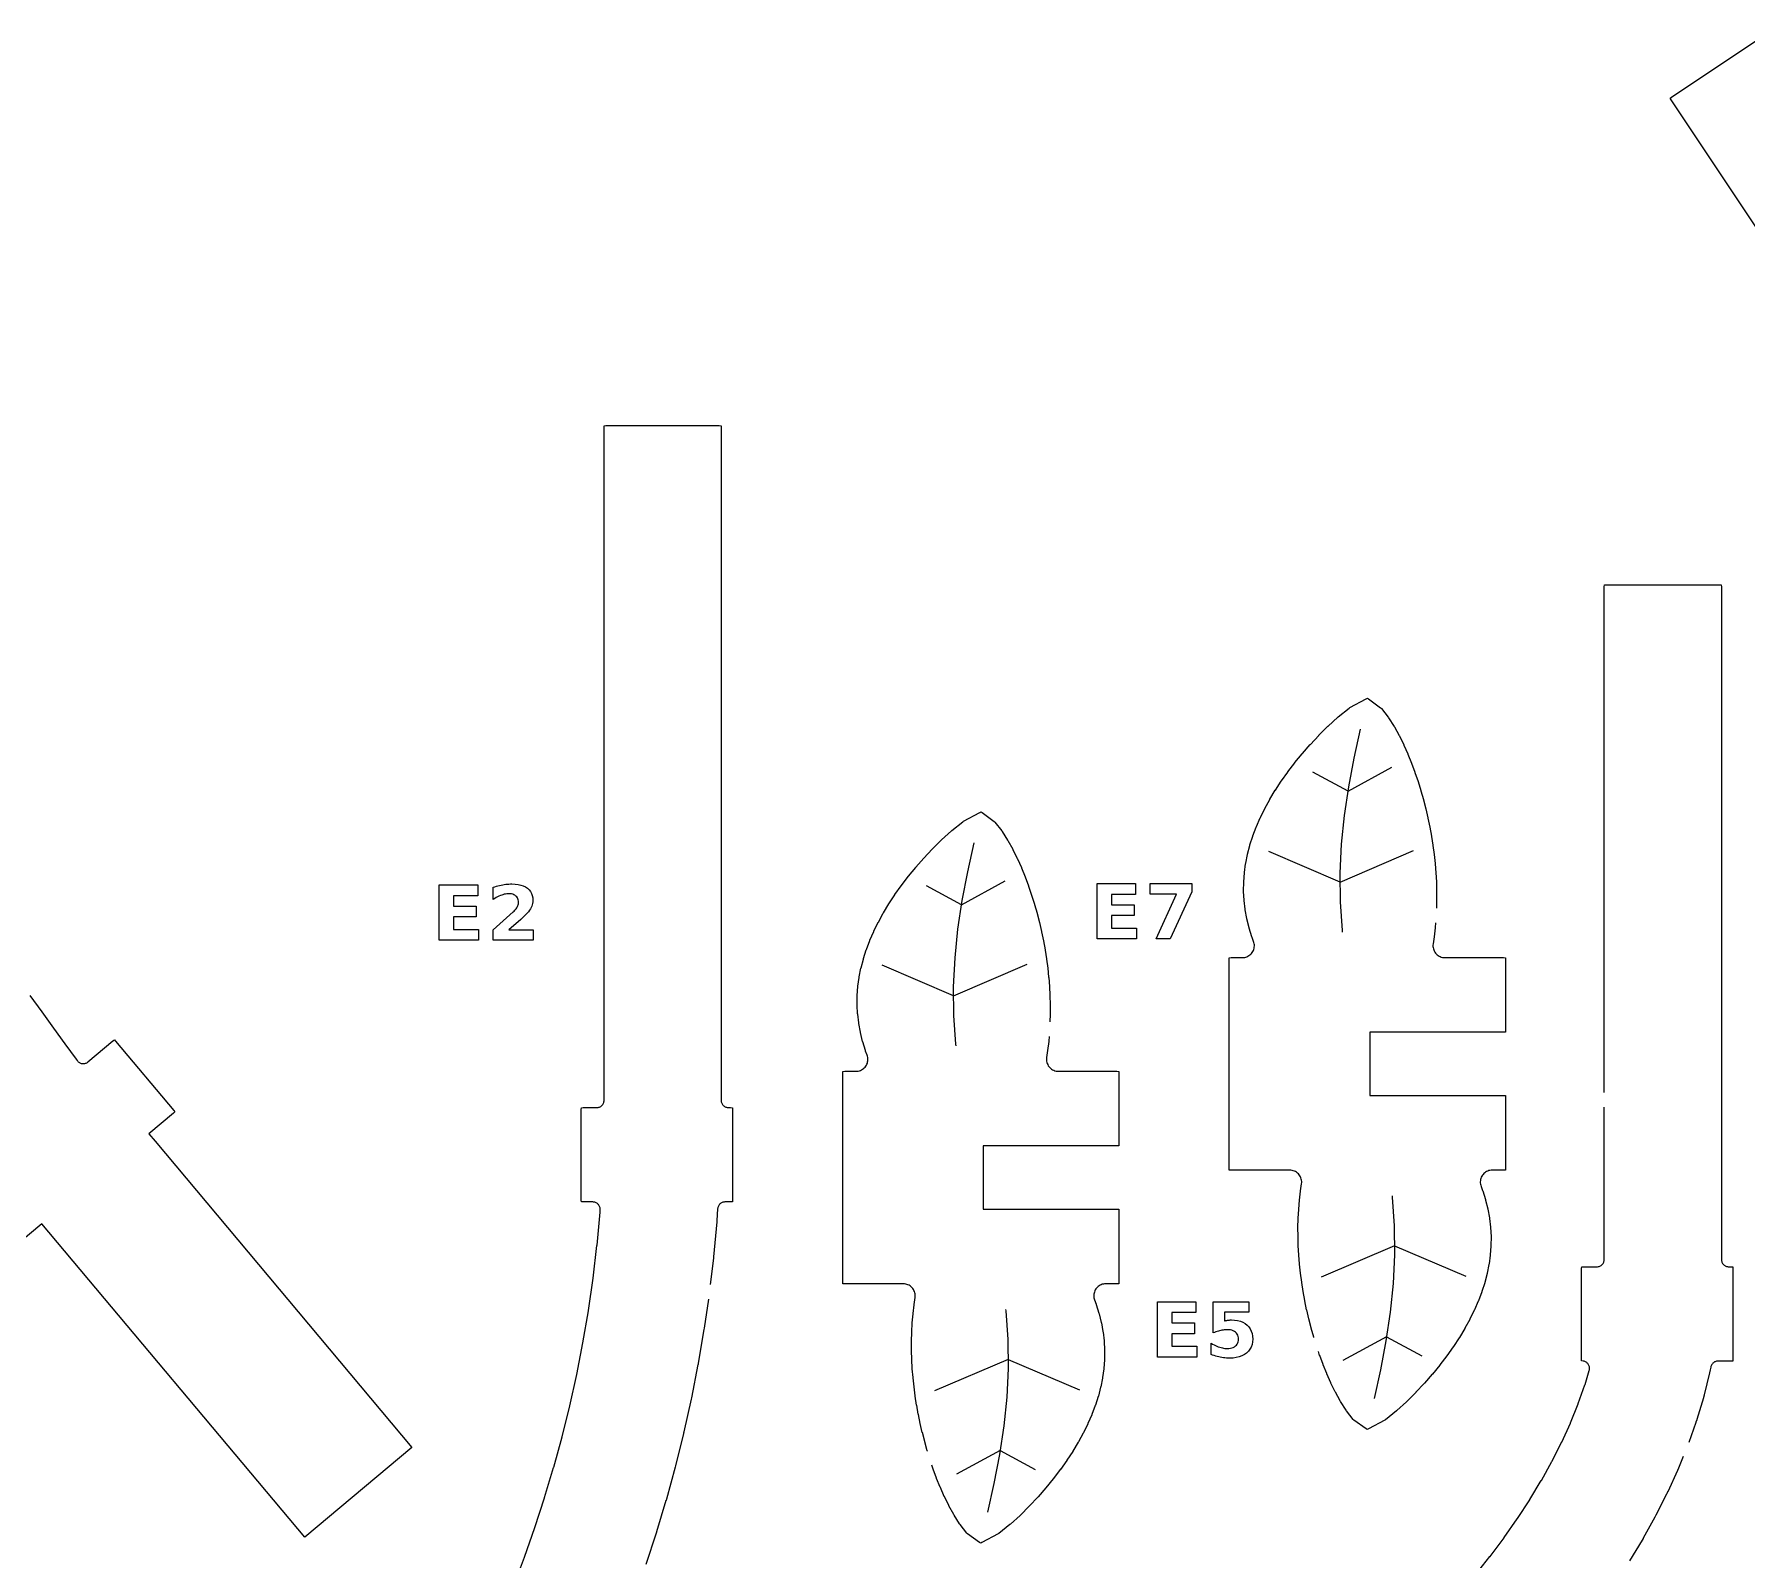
# Model space of a CAD drawing. Header units: millimetres. Extents: x 0 to 300, y 5 to 292.
# Drawn here: x 80.4 to 155.7, y 221.2 to 288.3 of the extents above; entities that cross this region are included whole.
import ezdxf

# ---------------------------------------------------------------- set-up
doc = ezdxf.new("R2010")
doc.units = ezdxf.units.MM
for name, color, linetype in [('CUT', 1, 'CONTINUOUS'), ('ENGRAVE', 5, 'CONTINUOUS'), ('SCORE', 7, 'CONTINUOUS')]:
    doc.layers.add(name, color=color, linetype=linetype)

msp = doc.modelspace()

# ---------------------------------------------------------------- linework, layer by layer
at = {"layer": 'CUT', "color": 1}
for points in [[(166.5778, 264.1075), (152.3611, 285.4116), (152.3205, 285.4795), (152.3841, 285.5267), (156.5298, 288.2932)], [(101.4375, 220.0174), (101.9201, 221.2974), (101.9228, 221.305), (102.3779, 222.5989), (102.3805, 222.6068), (102.8071, 223.9149), (102.8097, 223.923), (103.2071, 225.2459), (103.2095, 225.2542), (103.5769, 226.5921), (103.5791, 226.6006), (103.9157, 227.9541), (103.9177, 227.9628), (104.2226, 229.3322), (104.2244, 229.3411), (104.4967, 230.727), (104.4984, 230.736), (104.7373, 232.1388), (104.7387, 232.148), (104.9433, 233.5682), (104.9446, 233.5775), (105.114, 235.0156), (105.115, 235.025), (105.2484, 236.4816), (105.2492, 236.491), (105.2548, 236.577), (105.2554, 236.6101), (105.2529, 236.6412), (105.2475, 236.672), (105.2391, 236.7021), (105.2278, 236.7313), (105.2138, 236.7592), (105.1972, 236.7857), (105.1782, 236.8105), (105.1568, 236.8333), (105.1333, 236.8539), (105.108, 236.8722), (105.081, 236.888), (105.0526, 236.9011), (105.0231, 236.9115), (104.9928, 236.9189), (104.9618, 236.9234), (104.9288, 236.925), (104.508, 236.925), (104.4289, 236.9289), (104.425, 237.008), (104.425, 240.992), (104.4289, 241.0711), (104.508, 241.075), (105.0982, 241.075), (105.1318, 241.0767), (105.1634, 241.0813), (105.1943, 241.0891), (105.2243, 241.0998), (105.2532, 241.1135), (105.2805, 241.1298), (105.3061, 241.1488), (105.3297, 241.1703), (105.3512, 241.1939), (105.3702, 241.2195), (105.3865, 241.2468), (105.4002, 241.2757), (105.4109, 241.3057), (105.4187, 241.3366), (105.4233, 241.3682), (105.425, 241.4018), (105.425, 270.992), (105.4289, 271.0711), (105.508, 271.075), (110.492, 271.075), (110.5711, 271.0711), (110.575, 270.992), (110.575, 241.4018), (110.5767, 241.3682), (110.5813, 241.3366), (110.5891, 241.3057), (110.5998, 241.2757), (110.6135, 241.2468), (110.6298, 241.2195), (110.6488, 241.1939), (110.6703, 241.1703), (110.6939, 241.1488), (110.7195, 241.1298), (110.7468, 241.1135), (110.7757, 241.0998), (110.8057, 241.0891), (110.8366, 241.0813), (110.8682, 241.0767), (110.9018, 241.075), (110.992, 241.075), (111.0711, 241.0711), (111.075, 240.992), (111.075, 237.008), (111.0711, 236.9289), (110.992, 236.925), (110.7449, 236.925), (110.7104, 236.9233), (110.6782, 236.9184), (110.6466, 236.9103), (110.616, 236.8991), (110.5867, 236.8848), (110.559, 236.8678), (110.5331, 236.848), (110.5093, 236.8257), (110.4878, 236.8011), (110.469, 236.7745), (110.4529, 236.7462), (110.4397, 236.7164), (110.4295, 236.6854), (110.4225, 236.6536), (110.4186, 236.6193), (110.3858, 236.1178), (110.3856, 236.1147), (110.3806, 236.0519), (110.3804, 236.0488), (110.2402, 234.5183), (110.2399, 234.5152), (110.2333, 234.4528), (110.233, 234.4497), (110.0975, 233.3002)], [(149.425, 241.7486), (149.425, 263.992), (149.4289, 264.0711), (149.508, 264.075), (154.492, 264.075), (154.5711, 264.0711), (154.575, 263.992), (154.575, 234.4018), (154.5767, 234.3682), (154.5813, 234.3366), (154.5891, 234.3057), (154.5998, 234.2757), (154.6135, 234.2468), (154.6298, 234.2195), (154.6488, 234.1939), (154.6703, 234.1703), (154.6939, 234.1488), (154.7195, 234.1298), (154.7468, 234.1135), (154.7757, 234.0998), (154.8057, 234.0891), (154.8366, 234.0813), (154.8682, 234.0767), (154.9018, 234.075), (154.992, 234.075), (155.0711, 234.0711), (155.075, 233.992), (155.075, 230.008), (155.0711, 229.9289), (154.992, 229.925), (154.4307, 229.925), (154.3969, 229.9233), (154.3653, 229.9186), (154.3342, 229.9108), (154.3041, 229.9), (154.2752, 229.8863), (154.2478, 229.8698), (154.2222, 229.8507), (154.1985, 229.8292), (154.1771, 229.8054), (154.1581, 229.7797), (154.1418, 229.7522), (154.1282, 229.7233), (154.1176, 229.6931), (154.1095, 229.6602), (154.0865, 229.5422), (154.0853, 229.5362), (154.0584, 229.4148), (154.057, 229.4089), (153.8162, 228.4396), (153.8147, 228.4339), (153.783, 228.3187), (153.7814, 228.313), (153.4913, 227.3511), (153.4896, 227.3458), (153.4539, 227.237), (153.4521, 227.2317), (153.1367, 226.3409)], [(136.6473, 230.9654), (136.6445, 230.9746), (136.642, 230.9827), (136.5303, 231.3764), (136.5282, 231.3844), (136.4268, 231.7782), (136.4248, 231.7861), (136.3335, 232.18), (136.3318, 232.1879), (136.2503, 232.5817), (136.2488, 232.5897), (136.1772, 232.9835), (136.1758, 232.9915), (136.114, 233.3852), (136.1128, 233.3934), (136.0609, 233.787), (136.0599, 233.7953), (136.0179, 234.1887), (136.0171, 234.1972), (135.9851, 234.5905), (135.9846, 234.5992), (135.9628, 234.9924), (135.9624, 235.0013), (135.9511, 235.3943), (135.9509, 235.4034), (135.9502, 235.7962), (135.9503, 235.8056), (135.9605, 236.1982), (135.9609, 236.2078), (135.9822, 236.6002), (135.9829, 236.6101), (136.0157, 237.0023), (136.0167, 237.0124), (136.0614, 237.4045), (136.0627, 237.4148), (136.1075, 237.7225), (136.1126, 237.7771), (136.1123, 237.8301), (136.1066, 237.8827), (136.0956, 237.9345), (136.0795, 237.9849), (136.0584, 238.0335), (136.0324, 238.0796), (136.002, 238.123), (135.9674, 238.163), (135.9289, 238.1993), (135.8869, 238.2316), (135.8419, 238.2595), (135.7944, 238.2827), (135.7447, 238.301), (135.6934, 238.3143), (135.6411, 238.3222), (135.5863, 238.325), (133.0129, 238.325), (132.9291, 238.3291), (132.925, 238.4129), (132.925, 247.5871), (132.9291, 247.6709), (133.0129, 247.675), (133.5055, 247.675), (133.5578, 247.6775), (133.6079, 247.6848), (133.6571, 247.6969), (133.7049, 247.7137), (133.7508, 247.735), (133.7945, 247.7607), (133.8355, 247.7904), (133.8734, 247.8239), (133.908, 247.8609), (133.9388, 247.9011), (133.9656, 247.9441), (133.9881, 247.9895), (134.0062, 248.0368), (134.0196, 248.0856), (134.0282, 248.1355), (134.032, 248.186), (134.0309, 248.2366), (134.0249, 248.2869), (134.0141, 248.3364), (133.9981, 248.3863), (133.9304, 248.5665), (133.9241, 248.5849), (133.8042, 248.9702), (133.7987, 248.9897), (133.7039, 249.3742), (133.6995, 249.3945), (133.6296, 249.7784), (133.6264, 249.7994), (133.5812, 250.1829), (133.5794, 250.2043), (133.5589, 250.5876), (133.5584, 250.6092), (133.5624, 250.9925), (133.5633, 251.0138), (133.5916, 251.3974), (133.5938, 251.4182), (133.6463, 251.8023), (133.6497, 251.8224), (133.7261, 252.2071), (133.7305, 252.2262), (133.8307, 252.6118), (133.8359, 252.6298), (133.9595, 253.0163), (133.9654, 253.033), (134.1123, 253.4205), (134.1186, 253.436), (134.2883, 253.8244), (134.295, 253.8387), (134.4872, 254.2281), (134.494, 254.2411), (134.7083, 254.6314), (134.7152, 254.6433), (134.9512, 255.0345), (134.9581, 255.0454), (135.2155, 255.4372), (135.2224, 255.4473), (135.501, 255.8397), (135.5078, 255.849), (135.8075, 256.242), (135.8144, 256.2508), (136.1354, 256.6441), (136.1425, 256.6525), (136.4857, 257.046), (136.4933, 257.0544), (136.8602, 257.4476), (136.8688, 257.4566), (137.263, 257.849), (137.2739, 257.8594), (137.7024, 258.2498), (137.7188, 258.2638), (138.2029, 258.6512), (138.2179, 258.6621), (138.2338, 258.6716), (138.9529, 259.0598), (139.0054, 259.0849), (139.0551, 259.0527), (139.5867, 258.668), (139.6045, 258.6538), (139.6193, 258.6365), (139.9166, 258.2563), (139.9355, 258.2295), (140.1786, 257.8472), (140.1893, 257.829), (140.4028, 257.4416), (140.4101, 257.4275), (140.6016, 257.0376), (140.6071, 257.0258), (140.781, 256.6344), (140.7853, 256.6241), (140.9443, 256.2318), (140.9479, 256.2224), (141.0936, 255.8295), (141.0967, 255.8207), (141.2304, 255.4274), (141.2331, 255.419), (141.3555, 255.0254), (141.358, 255.0173), (141.4697, 254.6236), (141.4718, 254.6156), (141.5732, 254.2218), (141.5752, 254.2139), (141.6665, 253.82), (141.6682, 253.8121), (141.7497, 253.4183), (141.7512, 253.4103), (141.8228, 253.0165), (141.8242, 253.0085), (141.886, 252.6148), (141.8872, 252.6066), (141.9391, 252.213), (141.9401, 252.2047), (141.9821, 251.8113), (141.9829, 251.8028), (142.0149, 251.4095), (142.0154, 251.4008), (142.0372, 251.0076), (142.0376, 250.9987), (142.0489, 250.6057), (142.0491, 250.5966), (142.0498, 250.2038), (142.0497, 250.1944), (142.0407, 249.8489)], [(119.6473, 225.9654), (119.6445, 225.9746), (119.642, 225.9827), (119.5303, 226.3764), (119.5282, 226.3844), (119.4268, 226.7782), (119.4248, 226.7861), (119.3335, 227.18), (119.3318, 227.1879), (119.2503, 227.5817), (119.2488, 227.5897), (119.1772, 227.9835), (119.1758, 227.9915), (119.114, 228.3852), (119.1128, 228.3934), (119.0609, 228.787), (119.0599, 228.7953), (119.0179, 229.1887), (119.0171, 229.1972), (118.9851, 229.5905), (118.9846, 229.5992), (118.9628, 229.9924), (118.9624, 230.0013), (118.9511, 230.3943), (118.9509, 230.4034), (118.9502, 230.7962), (118.9503, 230.8056), (118.9605, 231.1982), (118.9609, 231.2078), (118.9822, 231.6002), (118.9829, 231.6101), (119.0157, 232.0023), (119.0167, 232.0124), (119.0614, 232.4045), (119.0627, 232.4148), (119.1075, 232.7225), (119.1126, 232.7771), (119.1123, 232.8301), (119.1066, 232.8827), (119.0956, 232.9345), (119.0795, 232.9849), (119.0584, 233.0335), (119.0324, 233.0796), (119.002, 233.123), (118.9674, 233.163), (118.9289, 233.1993), (118.8869, 233.2316), (118.8419, 233.2595), (118.7944, 233.2827), (118.7447, 233.301), (118.6934, 233.3143), (118.6411, 233.3222), (118.5863, 233.325), (116.0129, 233.325), (115.9291, 233.3291), (115.925, 233.4129), (115.925, 242.5871), (115.9291, 242.6709), (116.0129, 242.675), (116.5055, 242.675), (116.5578, 242.6775), (116.6079, 242.6848), (116.6571, 242.6969), (116.7049, 242.7137), (116.7508, 242.735), (116.7945, 242.7607), (116.8355, 242.7904), (116.8734, 242.8239), (116.908, 242.8609), (116.9388, 242.9011), (116.9656, 242.9441), (116.9881, 242.9895), (117.0062, 243.0368), (117.0196, 243.0856), (117.0282, 243.1355), (117.032, 243.186), (117.0309, 243.2366), (117.0249, 243.2869), (117.0141, 243.3364), (116.9981, 243.3863), (116.9304, 243.5665), (116.9241, 243.5849), (116.8042, 243.9702), (116.7987, 243.9897), (116.7039, 244.3742), (116.6995, 244.3945), (116.6296, 244.7784), (116.6264, 244.7994), (116.5812, 245.1829), (116.5794, 245.2043), (116.5589, 245.5876), (116.5584, 245.6092), (116.5624, 245.9925), (116.5633, 246.0138), (116.5916, 246.3974), (116.5938, 246.4182), (116.6463, 246.8023), (116.6497, 246.8224), (116.7261, 247.2071), (116.7305, 247.2262), (116.8307, 247.6118), (116.8359, 247.6298), (116.9595, 248.0163), (116.9654, 248.033), (117.1123, 248.4205), (117.1186, 248.436), (117.2883, 248.8244), (117.295, 248.8387), (117.4872, 249.2281), (117.494, 249.2411), (117.7083, 249.6314), (117.7152, 249.6433), (117.9512, 250.0345), (117.9581, 250.0454), (118.2155, 250.4372), (118.2224, 250.4473), (118.501, 250.8397), (118.5078, 250.849), (118.8075, 251.242), (118.8144, 251.2508), (119.1354, 251.6441), (119.1425, 251.6525), (119.4857, 252.046), (119.4933, 252.0544), (119.8602, 252.4476), (119.8688, 252.4566), (120.263, 252.849), (120.2739, 252.8594), (120.7024, 253.2498), (120.7188, 253.2638), (121.2029, 253.6512), (121.2179, 253.6621), (121.2338, 253.6716), (121.9529, 254.0598), (122.0054, 254.0849), (122.0551, 254.0527), (122.5867, 253.668), (122.6045, 253.6538), (122.6193, 253.6365), (122.9166, 253.2563), (122.9355, 253.2295), (123.1786, 252.8472), (123.1893, 252.829), (123.4028, 252.4416), (123.4101, 252.4275), (123.6016, 252.0376), (123.6071, 252.0258), (123.781, 251.6344), (123.7853, 251.6241), (123.9443, 251.2318), (123.9479, 251.2224), (124.0936, 250.8295), (124.0967, 250.8207), (124.2304, 250.4274), (124.2331, 250.419), (124.3555, 250.0254), (124.358, 250.0173), (124.4697, 249.6236), (124.4718, 249.6156), (124.5732, 249.2218), (124.5752, 249.2139), (124.6665, 248.82), (124.6682, 248.8121), (124.7497, 248.4183), (124.7512, 248.4103), (124.8228, 248.0165), (124.8242, 248.0085), (124.886, 247.6148), (124.8872, 247.6066), (124.9391, 247.213), (124.9401, 247.2047), (124.9821, 246.8113), (124.9829, 246.8028), (125.0149, 246.4095), (125.0154, 246.4008), (125.0372, 246.0076), (125.0376, 245.9987), (125.0489, 245.6057), (125.0491, 245.5966), (125.0498, 245.2038), (125.0497, 245.1944), (125.0407, 244.8489)], [(142.0013, 249.2002), (141.9843, 248.9977), (141.9833, 248.9876), (141.9386, 248.5955), (141.9373, 248.5852), (141.8925, 248.2775), (141.8874, 248.2229), (141.8877, 248.1699), (141.8934, 248.1173), (141.9044, 248.0655), (141.9205, 248.0151), (141.9416, 247.9665), (141.9676, 247.9204), (141.998, 247.877), (142.0326, 247.837), (142.0711, 247.8007), (142.1131, 247.7684), (142.1581, 247.7405), (142.2056, 247.7173), (142.2553, 247.699), (142.3066, 247.6857), (142.3589, 247.6778), (142.4137, 247.675), (144.9871, 247.675), (145.0709, 247.6709), (145.075, 247.5871), (145.075, 244.395), (139.105, 244.395), (139.105, 241.605), (145.075, 241.605), (145.075, 238.4129), (145.0709, 238.3291), (144.9871, 238.325), (144.4945, 238.325), (144.4422, 238.3225), (144.3921, 238.3152), (144.3429, 238.3031), (144.2951, 238.2863), (144.2492, 238.265), (144.2055, 238.2393), (144.1645, 238.2096), (144.1266, 238.1761), (144.092, 238.1391), (144.0612, 238.0989), (144.0344, 238.0559), (144.0119, 238.0105), (143.9938, 237.9632), (143.9804, 237.9144), (143.9718, 237.8645), (143.968, 237.814), (143.9691, 237.7634), (143.9751, 237.7131), (143.9859, 237.6636), (144.0019, 237.6137), (144.0696, 237.4335), (144.0759, 237.4151), (144.1958, 237.0298), (144.2013, 237.0103), (144.2961, 236.6258), (144.3005, 236.6055), (144.3704, 236.2216), (144.3736, 236.2006), (144.4188, 235.8171), (144.4206, 235.7957), (144.4411, 235.4124), (144.4416, 235.3908), (144.4376, 235.0075), (144.4367, 234.9862), (144.4084, 234.6026), (144.4062, 234.5818), (144.3537, 234.1977), (144.3503, 234.1776), (144.2739, 233.7929), (144.2695, 233.7738), (144.1693, 233.3882), (144.1641, 233.3702), (144.0405, 232.9837), (144.0346, 232.967), (143.8877, 232.5795), (143.8814, 232.564), (143.7117, 232.1756), (143.705, 232.1613), (143.5128, 231.7719), (143.506, 231.7589), (143.2917, 231.3686), (143.2848, 231.3567), (143.0488, 230.9655), (143.0419, 230.9546), (142.7845, 230.5628), (142.7776, 230.5527), (142.499, 230.1603), (142.4922, 230.151), (142.1925, 229.758), (142.1856, 229.7492), (141.8646, 229.3559), (141.8575, 229.3475), (141.5143, 228.954), (141.5067, 228.9456), (141.1398, 228.5524), (141.1312, 228.5434), (140.737, 228.151), (140.7261, 228.1406), (140.2976, 227.7502), (140.2812, 227.7362), (139.7971, 227.3488), (139.7821, 227.3379), (139.7662, 227.3284), (139.0471, 226.9402), (138.9946, 226.9151), (138.9449, 226.9473), (138.4133, 227.332), (138.3955, 227.3462), (138.3807, 227.3635), (138.0834, 227.7437), (138.0645, 227.7705), (137.8214, 228.1528), (137.8107, 228.171), (137.5972, 228.5584), (137.5899, 228.5725), (137.3984, 228.9624), (137.3929, 228.9742), (137.219, 229.3656), (137.2147, 229.3759), (137.0557, 229.7682), (137.0521, 229.7776), (136.9064, 230.1705), (136.9033, 230.1793), (136.8464, 230.3467)], [(80.1686, 246.0117), (80.6886, 245.2869), (80.6892, 245.286), (81.2004, 244.5779), (81.2013, 244.5768), (81.7037, 243.8868), (81.7047, 243.8853), (82.1982, 243.2146), (82.1995, 243.2129), (82.2517, 243.1428), (82.2726, 243.1173), (82.2946, 243.0953), (82.3186, 243.0755), (82.3443, 243.058), (82.3717, 243.0431), (82.4003, 243.0309), (82.4299, 243.0215), (82.4603, 243.0149), (82.4913, 243.0113), (82.5224, 243.0107), (82.5534, 243.013), (82.584, 243.0184), (82.6141, 243.0266), (82.6431, 243.0376), (82.671, 243.0514), (82.6975, 243.0678), (82.7237, 243.0877), (83.8217, 244.009), (83.8848, 244.0569), (83.9386, 243.9988), (86.4995, 240.9469), (86.5474, 240.8838), (86.4893, 240.83), (85.4038, 239.9191), (85.677, 239.5935), (96.974, 226.1303), (92.2628, 222.1772), (80.6926, 235.966), (79.6071, 235.0551)], [(125.0013, 244.2002), (124.9843, 243.9977), (124.9833, 243.9876), (124.9386, 243.5955), (124.9373, 243.5852), (124.8925, 243.2775), (124.8874, 243.2229), (124.8877, 243.1699), (124.8934, 243.1173), (124.9044, 243.0655), (124.9205, 243.0151), (124.9416, 242.9665), (124.9676, 242.9204), (124.998, 242.877), (125.0326, 242.837), (125.0711, 242.8007), (125.1131, 242.7684), (125.1581, 242.7405), (125.2056, 242.7173), (125.2553, 242.699), (125.3066, 242.6857), (125.3589, 242.6778), (125.4137, 242.675), (127.9871, 242.675), (128.0709, 242.6709), (128.075, 242.5871), (128.075, 239.395), (122.105, 239.395), (122.105, 236.605), (128.075, 236.605), (128.075, 233.4129), (128.0709, 233.3291), (127.9871, 233.325), (127.4945, 233.325), (127.4422, 233.3225), (127.3921, 233.3152), (127.3429, 233.3031), (127.2951, 233.2863), (127.2492, 233.265), (127.2055, 233.2393), (127.1645, 233.2096), (127.1266, 233.1761), (127.092, 233.1391), (127.0612, 233.0989), (127.0344, 233.0559), (127.0119, 233.0105), (126.9938, 232.9632), (126.9804, 232.9144), (126.9718, 232.8645), (126.968, 232.814), (126.9691, 232.7634), (126.9751, 232.7131), (126.9859, 232.6636), (127.0019, 232.6137), (127.0696, 232.4335), (127.0759, 232.4151), (127.1958, 232.0298), (127.2013, 232.0103), (127.2961, 231.6258), (127.3005, 231.6055), (127.3704, 231.2216), (127.3736, 231.2006), (127.4188, 230.8171), (127.4206, 230.7957), (127.4411, 230.4124), (127.4416, 230.3908), (127.4376, 230.0075), (127.4367, 229.9862), (127.4084, 229.6026), (127.4062, 229.5818), (127.3537, 229.1977), (127.3503, 229.1776), (127.2739, 228.7929), (127.2695, 228.7738), (127.1693, 228.3882), (127.1641, 228.3702), (127.0405, 227.9837), (127.0346, 227.967), (126.8877, 227.5795), (126.8814, 227.564), (126.7117, 227.1756), (126.705, 227.1613), (126.5128, 226.7719), (126.506, 226.7589), (126.2917, 226.3686), (126.2848, 226.3567), (126.0488, 225.9655), (126.0419, 225.9546), (125.7845, 225.5628), (125.7776, 225.5527), (125.499, 225.1603), (125.4922, 225.151), (125.1925, 224.758), (125.1856, 224.7492), (124.8646, 224.3559), (124.8575, 224.3475), (124.5143, 223.954), (124.5067, 223.9456), (124.1398, 223.5524), (124.1312, 223.5434), (123.737, 223.151), (123.7261, 223.1406), (123.2976, 222.7502), (123.2812, 222.7362), (122.7971, 222.3488), (122.7821, 222.3379), (122.7662, 222.3284), (122.0471, 221.9402), (121.9946, 221.9151), (121.9449, 221.9473), (121.4133, 222.332), (121.3955, 222.3462), (121.3807, 222.3635), (121.0834, 222.7437), (121.0645, 222.7705), (120.8214, 223.1528), (120.8107, 223.171), (120.5972, 223.5584), (120.5899, 223.5725), (120.3984, 223.9624), (120.3929, 223.9742), (120.219, 224.3656), (120.2147, 224.3759), (120.0557, 224.7682), (120.0521, 224.7776), (119.9064, 225.1705), (119.9033, 225.1793), (119.8464, 225.3467)], [(143.7434, 220.5037), (144.3924, 221.3246), (144.3987, 221.3328), (145.0126, 222.1566), (145.0191, 222.1655), (145.5967, 222.9916), (145.6033, 223.0013), (146.1433, 223.8293), (146.1499, 223.8398), (146.6513, 224.6691), (146.6579, 224.6804), (147.1194, 225.5105), (147.1259, 225.5229), (147.5467, 226.3533), (147.5531, 226.3666), (147.9323, 227.1971), (147.9384, 227.2114), (148.2752, 228.0416), (148.281, 228.0569), (148.5748, 228.8867), (148.5802, 228.903), (148.7625, 229.5076), (148.7709, 229.5413), (148.7755, 229.5737), (148.7768, 229.6065), (148.7748, 229.6392), (148.7696, 229.6716), (148.761, 229.7032), (148.7494, 229.7339), (148.7347, 229.7632), (148.7171, 229.7909), (148.6969, 229.8167), (148.6741, 229.8403), (148.6491, 229.8615), (148.6221, 229.88), (148.5933, 229.8958), (148.5631, 229.9085), (148.5317, 229.9182), (148.4977, 229.925), (148.4286, 229.9353), (148.425, 230.008), (148.425, 233.992), (148.4289, 234.0711), (148.508, 234.075), (149.0982, 234.075), (149.1318, 234.0767), (149.1634, 234.0813), (149.1943, 234.0891), (149.2243, 234.0998), (149.2532, 234.1135), (149.2805, 234.1298), (149.3061, 234.1488), (149.3297, 234.1703), (149.3512, 234.1939), (149.3702, 234.2195), (149.3865, 234.2468), (149.4002, 234.2757), (149.4109, 234.3057), (149.4187, 234.3366), (149.4233, 234.3682), (149.425, 234.4018), (149.425, 241.0986)], [(110.015, 232.6555), (109.8309, 231.3774), (109.8304, 231.3744), (109.8208, 231.3133), (109.8203, 231.3103), (109.5692, 229.8358), (109.5687, 229.8328), (109.5576, 229.7726), (109.5571, 229.7696), (109.2709, 228.3131), (109.2703, 228.3102), (109.2579, 228.251), (109.2573, 228.2481), (108.937, 226.8094), (108.9364, 226.8065), (108.9227, 226.7484), (108.922, 226.7456), (108.5686, 225.3242), (108.5679, 225.3215), (108.553, 225.2646), (108.5522, 225.2618), (108.1666, 223.8576), (108.1659, 223.8549), (108.1499, 223.7994), (108.1491, 223.7967), (107.7323, 222.4092), (107.7315, 222.4066), (107.7146, 222.3525), (107.7137, 222.3499), (107.2666, 220.9789)], [(152.8978, 225.7365), (152.6876, 225.2186), (152.6857, 225.2139), (152.6446, 225.1186), (152.6425, 225.1139), (152.2138, 224.1748), (152.2117, 224.1705), (152.1691, 224.0818), (152.1669, 224.0775), (151.6951, 223.1462), (151.693, 223.1421), (151.6493, 223.06), (151.6472, 223.056), (151.1337, 222.1325), (151.1316, 222.1288), (151.0875, 222.0528), (151.0853, 222.0491), (150.5319, 221.1336)]]:
    msp.add_lwpolyline(points, dxfattribs=at)
at = {"layer": 'ENGRAVE', "color": 5}
for points in [[(99.8654, 250.8714), (99.8654, 250.3978), (98.8009, 250.3978), (98.8009, 249.9453), (99.8019, 249.9453), (99.8019, 249.4717), (98.8009, 249.4717), (98.8009, 248.9151), (99.9012, 248.9151), (99.9012, 248.4414), (98.1743, 248.4414), (98.1743, 250.8714), (99.8654, 250.8714)], [(102.3083, 248.902), (102.3083, 248.4414), (100.5423, 248.4414), (100.5423, 248.902), (101.4294, 249.6849), (101.4673, 249.7206), (101.5017, 249.756), (101.5327, 249.7911), (101.5603, 249.826), (101.5845, 249.8606), (101.6052, 249.8949), (101.6226, 249.9293), (101.6368, 249.9641), (101.6479, 249.9994), (101.6558, 250.0352), (101.6605, 250.0714), (101.6621, 250.1081), (101.6589, 250.1632), (101.6494, 250.2146), (101.6334, 250.2623), (101.6111, 250.3063), (101.5824, 250.3466), (101.5474, 250.3832), (101.507, 250.415), (101.4625, 250.441), (101.4137, 250.4613), (101.3607, 250.4757), (101.3036, 250.4844), (101.2422, 250.4873), (101.1926, 250.4856), (101.1415, 250.4804), (101.0888, 250.4717), (101.0346, 250.4595), (100.9788, 250.4438), (100.9216, 250.4247), (100.8628, 250.4021), (100.8028, 250.3761), (100.7413, 250.3467), (100.6785, 250.314), (100.6144, 250.2778), (100.5488, 250.2383), (100.5488, 250.7721), (100.6192, 250.7945), (100.6894, 250.8151), (100.7592, 250.8338), (100.8288, 250.8506), (100.8981, 250.8656), (100.9671, 250.8788), (101.0358, 250.8899), (101.104, 250.8991), (101.1718, 250.9062), (101.2391, 250.9113), (101.306, 250.9144), (101.3724, 250.9154), (101.5124, 250.91), (101.6416, 250.894), (101.76, 250.8674), (101.8676, 250.83), (101.9643, 250.782), (102.0503, 250.7233), (102.1242, 250.6551), (102.1846, 250.5785), (102.2316, 250.4934), (102.2652, 250.4), (102.2853, 250.2981), (102.292, 250.1878), (102.2892, 250.1224), (102.2806, 250.0584), (102.2664, 249.996), (102.2464, 249.935), (102.2208, 249.8755), (102.1895, 249.8176), (102.149, 249.7571), (102.096, 249.6902), (102.0304, 249.6168), (101.9522, 249.5369), (101.8615, 249.4506), (101.7582, 249.3578), (101.2389, 248.902), (102.3083, 248.902)], [(128.8061, 250.9282), (128.8061, 250.4545), (127.7417, 250.4545), (127.7417, 250.0021), (128.7426, 250.0021), (128.7426, 249.5284), (127.7417, 249.5284), (127.7417, 248.9718), (128.8419, 248.9718), (128.8419, 248.4982), (127.115, 248.4982), (127.115, 250.9282), (128.8061, 250.9282)], [(131.2734, 250.9282), (131.2734, 250.575), (130.3262, 248.4982), (129.7158, 248.4982), (130.6126, 250.4676), (129.4424, 250.4676), (129.4424, 250.9282), (131.2734, 250.9282)], [(131.4583, 232.5318), (131.4583, 232.0582), (130.3939, 232.0582), (130.3939, 231.6057), (131.3949, 231.6057), (131.3949, 231.1321), (130.3939, 231.1321), (130.3939, 230.5755), (131.4941, 230.5755), (131.4941, 230.1018), (129.7673, 230.1018), (129.7673, 232.5318), (131.4583, 232.5318)], [(133.7824, 232.5318), (133.7824, 232.0712), (132.7245, 232.0712), (132.7245, 231.6953), (132.7484, 231.7015), (132.7723, 231.7073), (132.7963, 231.7126), (132.8203, 231.7173), (132.8444, 231.7216), (132.8685, 231.7254), (132.8928, 231.7286), (132.9174, 231.7312), (132.9424, 231.7333), (132.9676, 231.7348), (132.9932, 231.7357), (133.0191, 231.7359), (133.1617, 231.7298), (133.2934, 231.7113), (133.4142, 231.6804), (133.524, 231.6372), (133.6229, 231.5817), (133.7108, 231.5138), (133.7864, 231.4349), (133.8483, 231.3462), (133.8964, 231.2479), (133.9307, 231.1398), (133.9513, 231.022), (133.9582, 230.8945), (133.9507, 230.7679), (133.9283, 230.6509), (133.8909, 230.5433), (133.8385, 230.4453), (133.7711, 230.3567), (133.6888, 230.2776), (133.5932, 230.2095), (133.486, 230.1537), (133.3672, 230.1104), (133.2367, 230.0794), (133.0947, 230.0608), (132.941, 230.0546), (132.8722, 230.0557), (132.8036, 230.0591), (132.7353, 230.0646), (132.6672, 230.0724), (132.5993, 230.0823), (132.5316, 230.0945), (132.4641, 230.109), (132.3968, 230.1257), (132.3296, 230.1448), (132.2625, 230.1661), (132.1956, 230.1898), (132.1288, 230.2158), (132.1288, 230.7089), (132.1944, 230.6725), (132.2589, 230.6393), (132.3223, 230.6092), (132.3845, 230.5823), (132.4456, 230.5586), (132.5056, 230.538), (132.5644, 230.5206), (132.6221, 230.5064), (132.6787, 230.4953), (132.7342, 230.4874), (132.7885, 230.4826), (132.8417, 230.4811), (132.9149, 230.4842), (132.9828, 230.4935), (133.0453, 230.5089), (133.1025, 230.5306), (133.1542, 230.5585), (133.2006, 230.5926), (133.2406, 230.6319), (133.2734, 230.6757), (133.2988, 230.7238), (133.317, 230.7763), (133.3279, 230.8332), (133.3316, 230.8945), (133.3279, 230.9562), (133.317, 231.0135), (133.2988, 231.0662), (133.2734, 231.1144), (133.2406, 231.1581), (133.2006, 231.1972), (133.1542, 231.231), (133.1025, 231.2587), (133.0453, 231.2802), (132.9828, 231.2956), (132.9149, 231.3048), (132.8417, 231.3079), (132.7961, 231.3069), (132.7496, 231.304), (132.7021, 231.2991), (132.6536, 231.2923), (132.6041, 231.2836), (132.5536, 231.2729), (132.502, 231.2602), (132.4491, 231.2453), (132.3949, 231.2283), (132.3395, 231.2092), (132.2828, 231.188), (132.2248, 231.1647), (132.2248, 232.5318), (133.7824, 232.5318)]]:
    msp.add_lwpolyline(points, close=True, dxfattribs=at)
at = {"layer": 'SCORE', "color": 7}
for points in [[(137.9117, 248.8), (137.9042, 248.8618), (137.8176, 250.1273), (137.8036, 251.3927), (137.863, 252.6582), (137.9924, 253.9236), (138.1836, 255.1891), (138.4249, 256.4545), (138.7016, 257.72)], [(138.1515, 255), (136.608, 255.8393)], [(138.1515, 255), (140.0754, 256.0462)], [(120.9117, 243.8), (120.9042, 243.8618), (120.8176, 245.1273), (120.8036, 246.3927), (120.863, 247.6582), (120.9924, 248.9236), (121.1836, 250.1891), (121.4249, 251.4545), (121.7016, 252.72)], [(137.8, 251), (141.0344, 252.38)], [(137.8, 251), (134.6636, 252.3382)], [(121.1515, 250), (123.0754, 251.0462)], [(121.1515, 250), (119.608, 250.8393)], [(120.8, 246), (117.6636, 247.3382)], [(120.8, 246), (124.0344, 247.38)], [(140.0883, 237.2), (140.0958, 237.1382), (140.1824, 235.8727), (140.1964, 234.6073), (140.137, 233.3418), (140.0076, 232.0764), (139.8164, 230.8109), (139.5751, 229.5455), (139.2984, 228.28)], [(140.2, 235), (136.9656, 233.62)], [(140.2, 235), (143.3364, 233.6618)], [(123.0883, 232.2), (123.0958, 232.1382), (123.1824, 230.8727), (123.1964, 229.6073), (123.137, 228.3418), (123.0076, 227.0764), (122.8164, 225.8109), (122.5751, 224.5455), (122.2984, 223.28)], [(139.8485, 231), (137.9246, 229.9538)], [(139.8485, 231), (141.392, 230.1607)], [(123.2, 230), (119.9656, 228.62)], [(123.2, 230), (126.3364, 228.6618)], [(122.8485, 226), (120.9246, 224.9538)], [(122.8485, 226), (124.392, 225.1607)]]:
    msp.add_lwpolyline(points, dxfattribs=at)

doc.saveas('drawing.dxf')
